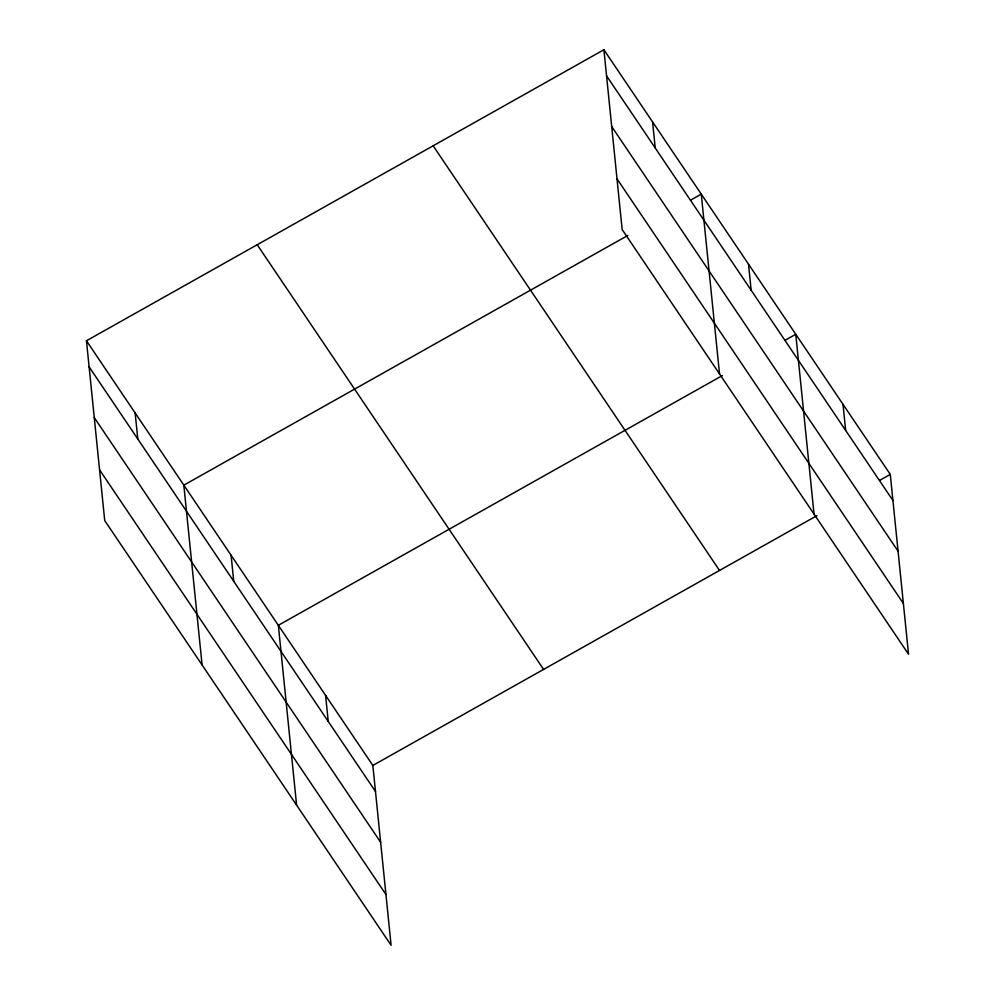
<?xml version="1.0" encoding="UTF-8"?>
<svg xmlns="http://www.w3.org/2000/svg" width="995" height="995" viewBox="0 0 995 995"><rect width="100%" height="100%" fill="white"/><g stroke="black" fill="none" stroke-linecap="round" stroke-linejoin="round"><path stroke-width="1.49" d="M86.465 340.775L372.839 765.453L391.097 945.25L104.724 520.584L86.465 340.775L603.903 49.75L890.276 474.416L908.534 654.225L622.161 229.546L603.903 49.75M627.895 235.405L183.826 485.162L202.097 664.971M690.592 200.144L701.264 194.137L719.534 373.933M722.395 375.55L278.339 625.308L296.597 805.104M785.092 340.278L795.764 334.283L814.034 514.079M372.839 765.453L816.895 515.684M879.592 480.423L890.276 474.416M606.552 75.807L892.913 500.485M611.701 126.552L898.075 551.218M617.012 178.814L903.385 603.492M433.148 145.792L719.522 570.458M257.22 244.745L543.593 669.411M89.115 366.844L375.488 791.51M94.264 417.577L380.637 842.243M99.575 469.851L385.948 894.517M843.014 404.356L845.663 430.412M748.514 264.21L751.163 290.266M652.583 121.95L655.232 148.006M325.589 695.381L328.238 721.437M231.089 555.235L233.725 581.304M135.146 412.975L137.795 439.031"/></g></svg>
